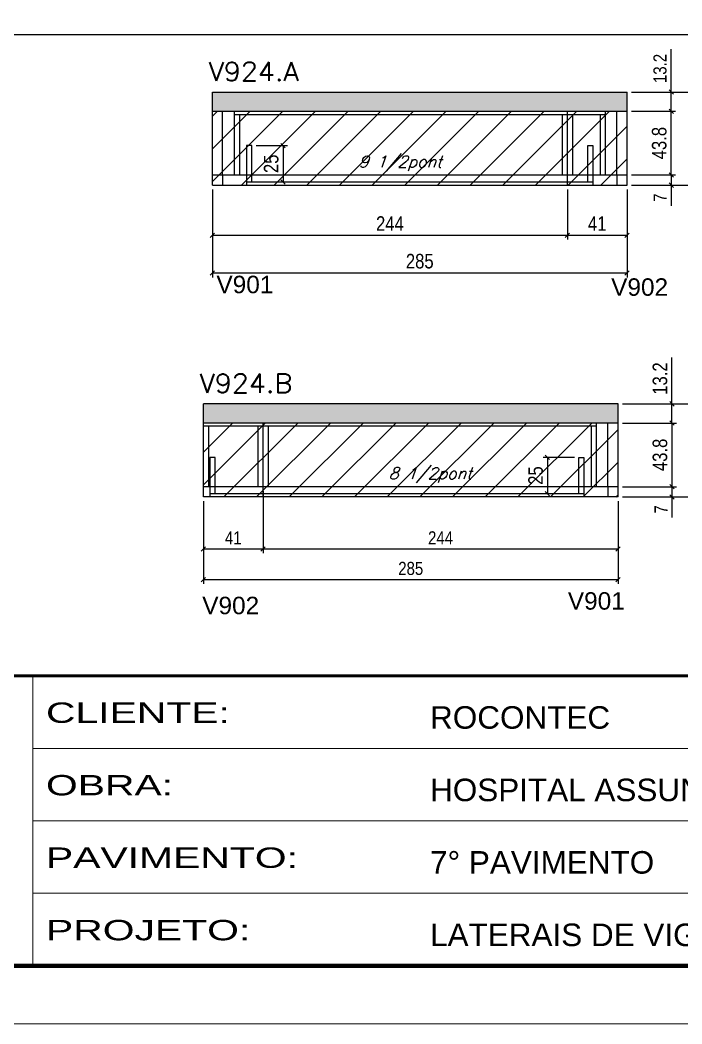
# Model space of a CAD drawing. Extents: x -20960 to -5926, y -2106 to 21915.
# Drawn here: x -6995 to -6540, y 12825 to 13515 of the extents above; entities that cross this region are included whole.
import ezdxf

# ---------------------------------------------------------------- set-up
doc = ezdxf.new("R2010")
doc.units = 0
doc.linetypes.add('CONTINUO', pattern=[0])
doc.linetypes.add('DASHED', pattern=[0.75, 0.5, -0.25])
for name, color, linetype in [('5', 5, 'Continuous'), ('COTA', 241, 'Continuous'), ('Painéis', 200, 'Continuous'), ('Reaproveitamento', 251, 'Continuous'), ('SARR_2.2x7', 40, 'Continuous'), ('SARR_3.5x7', 81, 'Continuous'), ('texto', 7, 'Continuous')]:
    doc.layers.add(name, color=color, linetype=linetype)
for name, color, linetype, lineweight in [('Folhas', 255, 'Continuous', 9), ('SARRAFO DE PRESSAO', 251, 'DASHED', 9), ('Texto Seção', 7, 'Continuous', 15)]:
    doc.layers.add(name, color=color, linetype=linetype, lineweight=lineweight)
doc.styles.add('ARIAL', font='arial.ttf')
doc.styles.add('COTA TECNICA', font='techl___.ttf', dxfattribs={"height": 10})
doc.styles.add('COTA TECNICA-50', font='techl___.ttf', dxfattribs={"height": 9})
doc.styles.add('REGUA-120', font='ROMANS.shx', dxfattribs={"height": 15})
doc.styles.add('Romans', font='romans.shx')
doc.styles.get("Standard").update_dxf_attribs({"font": 'arial.ttf'})
doc.styles.add('Tecnologia', font='')
doc.styles.get('Tecnologia').set_extended_font_data('Forgotten Futurist')
doc.dimstyles.new('COTA PAINEL-50', dxfattribs={"dimtxt": 9, "dimasz": 3, "dimexe": 3, "dimexo": 3, "dimgap": 3, "dimtad": 1, "dimdec": 1, "dimzin": 12, "dimdsep": 46, "dimtxsty": 'COTA TECNICA-50', "dimblk1": 'OBLIQUE', "dimblk2": 'OBLIQUE', "dimsah": 1, "dimcen": 0.9, "dimclrd": 4, "dimclre": 4, "dimclrt": 240, "dimadec": 1, "dimazin": 3, "dimtfac": 1, "dimtdec": 1, "dimtmove": 0, "dimatfit": 3, "dimfxl": 1, "dimtolj": 1, "dimtzin": 12, "dimarcsym": 0})
doc.dimstyles.new('PAINEL', dxfattribs={"dimtxt": 10, "dimasz": 3, "dimexe": 3, "dimexo": 3, "dimgap": 3, "dimtad": 1, "dimdec": 1, "dimzin": 12, "dimdsep": 46, "dimtxsty": 'COTA TECNICA', "dimblk1": 'OBLIQUE', "dimblk2": 'OBLIQUE', "dimsah": 1, "dimcen": 0.9, "dimclrd": 4, "dimclre": 4, "dimclrt": 240, "dimadec": 1, "dimazin": 3, "dimtfac": 1, "dimtdec": 1, "dimtmove": 0, "dimatfit": 3, "dimfxl": 1, "dimtolj": 1, "dimtzin": 12, "dimarcsym": 0})

# ---------------------------------------------------------------- blocks, each defined once
blk = doc.blocks.new('9999999999')
at = {"color": 30, "linetype": 'CONTINUO'}
for p, q in [((98564.56, 34230.21), (98564.56, 34429.45)), ((98564.56, 34379.64), (99583.98, 34379.64)), ((98564.56, 34329.83), (99487.98, 34329.83)), ((98564.56, 34280.02), (99487.98, 34280.02))]:
    blk.add_line(p, q, dxfattribs=at)
at = {"color": 30, "linetype": 'CONTINUO', "const_width": 2}
blk.add_lwpolyline([(99583.98, 34230.21), (99583.98, 34414.45, 0.414214), (99568.98, 34429.45), (98228.98, 34429.45, 0.414214), (98213.98, 34414.45), (98213.98, 34245.21, 0.414214), (98228.98, 34230.21), (99583.98, 34230.21)], format="xyb", dxfattribs=at)
at = {"layer": 'Folhas'}
blk.add_lwpolyline([(98138.98, 34190.21), (99623.98, 34190.21), (99623.98, 35240.21), (98138.98, 35240.21)], close=True, dxfattribs=at)
at = {"layer": 'Folhas', "color": 30, "const_width": 3}
blk.add_lwpolyline([(98213.98, 34230.21), (99583.98, 34230.21), (99583.98, 35200.21), (98213.98, 35200.21)], close=True, dxfattribs=at)
at = {"color": 7, "linetype": 'Continuous', "ltscale": 5, "style": 'ARIAL'}
for s, height, p in [('ROCONTEC', 15.483, (98837.68, 34393.13)), ('HOSPITAL ASSUNÇÃO', 15.4829, (98837.68, 34343.32)), ('7° PAVIMENTO', 15.4829, (98837.68, 34293.51)), ('LATERAIS DE VIGAS', 15.4829, (98837.68, 34243.7))]:
    blk.add_text(s, height=height, dxfattribs=at).set_placement(p)
at = {"layer": 'Folhas', "color": 7, "style": 'Tecnologia', "width": 1.5}
for s, p in [('CLIENTE:', (98573.65, 34397.17)), ('OBRA:', (98573.65, 34347.31)), ('PAVIMENTO:', (98573.65, 34297.5)), ('PROJETO:', (98573.65, 34247.69))]:
    blk.add_text(s, height=14, dxfattribs=at).set_placement(p)
blk = doc.blocks.new('_Oblique')
at = {"color": 0, "linetype": 'ByBlock', "lineweight": -2}
blk.add_line((-0.5, -0.5), (0.5, 0.5), dxfattribs=at)
blk = doc.blocks.new('*D1217')
at = {"layer": 'COTA', "color": 4, "lineweight": -2, "ltscale": 25, "transparency": 16777216}
for p, q in [((-6862.4, 13398.93), (-6862.4, 13338.5)), ((-6577.4, 13398.93), (-6577.4, 13338.5)), ((-6577.4, 13341.5), (-6862.4, 13341.5))]:
    blk.add_line(p, q, dxfattribs=at)
at = {"layer": 'Defpoints', "color": 0, "ltscale": 25, "transparency": 16777216}
for p in [(-6862.4, 13401.93), (-6577.4, 13401.93), (-6862.4, 13341.5)]:
    blk.add_point(p, dxfattribs=at)
at = {"layer": 'COTA', "color": 4, "lineweight": -2, "ltscale": 25, "transparency": 16777216, "xscale": 3, "yscale": 3, "zscale": 3, "rotation": 180}
blk.add_blockref('_Oblique', (-6862.4, 13341.5), dxfattribs=at)
at = {"layer": 'COTA', "color": 4, "lineweight": -2, "ltscale": 25, "transparency": 16777216, "xscale": 3, "yscale": 3, "zscale": 3}
blk.add_blockref('_Oblique', (-6577.4, 13341.5), dxfattribs=at)
at = {"layer": 'COTA', "color": 240, "ltscale": 25, "transparency": 16777216, "insert": (-6719.9, 13349.63), "char_height": 10, "attachment_point": 5, "style": 'COTA TECNICA'}
blk.add_mtext('\\A1;285', dxfattribs=at)
blk = doc.blocks.new('*D1218')
at = {"layer": 'COTA', "color": 4, "lineweight": -2, "ltscale": 25, "transparency": 16777216}
for p, q in [((-6618.4, 13398.93), (-6618.4, 13364.48)), ((-6862.4, 13378.93), (-6862.4, 13364.48)), ((-6862.4, 13367.48), (-6618.4, 13367.48))]:
    blk.add_line(p, q, dxfattribs=at)
at = {"layer": 'Defpoints', "color": 0, "ltscale": 25, "transparency": 16777216}
for p in [(-6618.4, 13401.93), (-6862.4, 13381.93), (-6618.4, 13367.48)]:
    blk.add_point(p, dxfattribs=at)
at = {"layer": 'COTA', "color": 4, "lineweight": -2, "ltscale": 25, "transparency": 16777216, "xscale": 3, "yscale": 3, "zscale": 3, "rotation": 180}
blk.add_blockref('_Oblique', (-6862.4, 13367.48), dxfattribs=at)
at = {"layer": 'COTA', "color": 4, "lineweight": -2, "ltscale": 25, "transparency": 16777216, "xscale": 3, "yscale": 3, "zscale": 3}
blk.add_blockref('_Oblique', (-6618.4, 13367.48), dxfattribs=at)
at = {"layer": 'COTA', "color": 240, "ltscale": 25, "transparency": 16777216, "insert": (-6740.4, 13375.56), "char_height": 10, "attachment_point": 5, "style": 'COTA TECNICA'}
blk.add_mtext('\\A1;244', dxfattribs=at)
blk = doc.blocks.new('*D1219')
at = {"layer": 'COTA', "color": 4, "lineweight": -2, "ltscale": 25, "transparency": 16777216}
for p, q in [((-6618.4, 13398.93), (-6618.4, 13364.48)), ((-6577.4, 13398.93), (-6577.4, 13364.48)), ((-6618.4, 13367.48), (-6577.4, 13367.48))]:
    blk.add_line(p, q, dxfattribs=at)
at = {"layer": 'Defpoints', "color": 0, "ltscale": 25, "transparency": 16777216}
for p in [(-6618.4, 13401.93), (-6577.4, 13401.93), (-6577.4, 13367.48)]:
    blk.add_point(p, dxfattribs=at)
at = {"layer": 'COTA', "color": 4, "lineweight": -2, "ltscale": 25, "transparency": 16777216, "xscale": 3, "yscale": 3, "zscale": 3, "rotation": 180}
blk.add_blockref('_Oblique', (-6618.4, 13367.48), dxfattribs=at)
at = {"layer": 'COTA', "color": 4, "lineweight": -2, "ltscale": 25, "transparency": 16777216, "xscale": 3, "yscale": 3, "zscale": 3}
blk.add_blockref('_Oblique', (-6577.4, 13367.48), dxfattribs=at)
at = {"layer": 'COTA', "color": 240, "ltscale": 25, "transparency": 16777216, "insert": (-6597.9, 13375.56), "char_height": 10, "attachment_point": 5, "style": 'COTA TECNICA'}
blk.add_mtext('\\A1;41', dxfattribs=at)
blk = doc.blocks.new('*D1220')
at = {"layer": 'COTA', "color": 4, "lineweight": -2, "ltscale": 25, "transparency": 16777216}
for p, q in [((-6574.4, 13452.73), (-6544.01, 13452.73)), ((-6547.01, 13408.93), (-6547.01, 13452.73)), ((-6574.4, 13408.93), (-6544.01, 13408.93))]:
    blk.add_line(p, q, dxfattribs=at)
at = {"layer": 'Defpoints', "color": 0, "ltscale": 25, "transparency": 16777216}
for p in [(-6577.4, 13452.73), (-6547.01, 13452.73), (-6577.4, 13408.93)]:
    blk.add_point(p, dxfattribs=at)
at = {"layer": 'COTA', "color": 4, "lineweight": -2, "ltscale": 25, "transparency": 16777216, "xscale": 3, "yscale": 3, "zscale": 3}
for p, rotation in [((-6547.01, 13452.73), 90), ((-6547.01, 13408.93), 270)]:
    blk.add_blockref('_Oblique', p, dxfattribs=dict(at, rotation=rotation))
at = {"layer": 'COTA', "color": 240, "ltscale": 25, "transparency": 16777216, "insert": (-6555.25, 13430.83), "char_height": 10, "attachment_point": 5, "rotation": 90, "style": 'COTA TECNICA'}
blk.add_mtext('\\A1;43.8', dxfattribs=at)
blk = doc.blocks.new('*D1509')
at = {"layer": 'COTA', "color": 4, "lineweight": -2, "ltscale": 25, "transparency": 16777216}
for p, q in [((-6580.61, 13238.43), (-6543.51, 13238.43)), ((-6546.51, 13238.43), (-6546.51, 13194.63)), ((-6580.61, 13194.63), (-6543.51, 13194.63))]:
    blk.add_line(p, q, dxfattribs=at)
at = {"layer": 'Defpoints', "color": 0, "ltscale": 25, "transparency": 16777216}
for p in [(-6583.61, 13238.43), (-6583.61, 13194.63), (-6546.51, 13194.63)]:
    blk.add_point(p, dxfattribs=at)
at = {"layer": 'COTA', "color": 4, "lineweight": -2, "ltscale": 25, "transparency": 16777216, "xscale": 3, "yscale": 3, "zscale": 3}
for p, rotation in [((-6546.51, 13238.43), 90), ((-6546.51, 13194.63), 270)]:
    blk.add_blockref('_Oblique', p, dxfattribs=dict(at, rotation=rotation))
at = {"layer": 'COTA', "color": 240, "ltscale": 25, "transparency": 16777216, "insert": (-6554.75, 13216.53), "char_height": 10, "attachment_point": 5, "rotation": 90, "style": 'COTA TECNICA'}
blk.add_mtext('\\A1;43.8', dxfattribs=at)
blk = doc.blocks.new('*D1510')
at = {"layer": 'COTA', "color": 4, "lineweight": -2, "ltscale": 25, "transparency": 16777216}
for p, q in [((-6546.51, 13251.63), (-6546.51, 13283.36)), ((-6580.61, 13251.63), (-6543.51, 13251.63)), ((-6546.51, 13238.43), (-6546.51, 13251.63)), ((-6580.61, 13238.43), (-6543.51, 13238.43))]:
    blk.add_line(p, q, dxfattribs=at)
at = {"layer": 'Defpoints', "color": 0, "ltscale": 25, "transparency": 16777216}
for p in [(-6583.61, 13251.63), (-6546.51, 13251.63), (-6583.61, 13238.43)]:
    blk.add_point(p, dxfattribs=at)
at = {"layer": 'COTA', "color": 4, "lineweight": -2, "ltscale": 25, "transparency": 16777216, "xscale": 3, "yscale": 3, "zscale": 3}
for p, rotation in [((-6546.51, 13251.63), 90), ((-6546.51, 13238.43), 270)]:
    blk.add_blockref('_Oblique', p, dxfattribs=dict(at, rotation=rotation))
at = {"layer": 'COTA', "color": 240, "ltscale": 25, "transparency": 16777216, "insert": (-6554.73, 13269), "char_height": 10, "attachment_point": 5, "rotation": 90, "style": 'COTA TECNICA'}
blk.add_mtext('\\A1;13.2', dxfattribs=at)
blk = doc.blocks.new('*D1511')
at = {"layer": 'COTA', "color": 4, "lineweight": -2, "ltscale": 25, "transparency": 16777216}
for p, q in [((-6580.61, 13251.63), (-6514.32, 13251.63)), ((-6517.32, 13251.63), (-6517.32, 13187.63)), ((-6580.61, 13187.63), (-6514.32, 13187.63))]:
    blk.add_line(p, q, dxfattribs=at)
at = {"layer": 'Defpoints', "color": 0, "ltscale": 25, "transparency": 16777216}
for p in [(-6583.61, 13251.63), (-6583.61, 13187.63), (-6517.32, 13187.63)]:
    blk.add_point(p, dxfattribs=at)
at = {"layer": 'COTA', "color": 4, "lineweight": -2, "ltscale": 25, "transparency": 16777216, "xscale": 3, "yscale": 3, "zscale": 3}
for p, rotation in [((-6517.32, 13251.63), 90), ((-6517.32, 13187.63), 270)]:
    blk.add_blockref('_Oblique', p, dxfattribs=dict(at, rotation=rotation))
at = {"layer": 'COTA', "color": 240, "ltscale": 25, "transparency": 16777216, "insert": (-6525.42, 13219.63), "char_height": 10, "attachment_point": 5, "rotation": 90, "style": 'COTA TECNICA'}
blk.add_mtext('\\A1;64', dxfattribs=at)
blk = doc.blocks.new('*D1512')
at = {"layer": 'COTA', "color": 4, "lineweight": -2, "transparency": 16777216}
for p, q in [((-6547.01, 13465.93), (-6547.01, 13495.39)), ((-6574.4, 13465.93), (-6544.01, 13465.93)), ((-6547.01, 13452.73), (-6547.01, 13465.93)), ((-6574.4, 13452.73), (-6544.01, 13452.73))]:
    blk.add_line(p, q, dxfattribs=at)
at = {"layer": 'Defpoints', "color": 0, "transparency": 16777216}
for p in [(-6577.4, 13465.93), (-6547.01, 13465.93), (-6577.4, 13452.73)]:
    blk.add_point(p, dxfattribs=at)
at = {"layer": 'COTA', "color": 4, "lineweight": -2, "transparency": 16777216, "xscale": 3, "yscale": 3, "zscale": 3}
for p, rotation in [((-6547.01, 13465.93), 90), ((-6547.01, 13452.73), 270)]:
    blk.add_blockref('_Oblique', p, dxfattribs=dict(at, rotation=rotation))
at = {"layer": 'COTA', "color": 240, "transparency": 16777216, "insert": (-6554.71, 13482.16), "char_height": 9, "attachment_point": 5, "rotation": 90, "style": 'COTA TECNICA-50'}
blk.add_mtext('\\A1;13.2', dxfattribs=at)
blk = doc.blocks.new('*D1221')
at = {"layer": 'COTA', "color": 4, "lineweight": -2, "transparency": 16777216}
for p, q in [((-6868.61, 13184.63), (-6868.61, 13148.91)), ((-6827.61, 13184.63), (-6827.61, 13148.91)), ((-6868.61, 13151.91), (-6827.61, 13151.91))]:
    blk.add_line(p, q, dxfattribs=at)
at = {"layer": 'Defpoints', "color": 0, "transparency": 16777216}
for p in [(-6868.61, 13187.63), (-6827.61, 13187.63), (-6827.61, 13151.91)]:
    blk.add_point(p, dxfattribs=at)
at = {"layer": 'COTA', "color": 4, "lineweight": -2, "transparency": 16777216, "xscale": 3, "yscale": 3, "zscale": 3, "rotation": 180}
blk.add_blockref('_Oblique', (-6868.61, 13151.91), dxfattribs=at)
at = {"layer": 'COTA', "color": 4, "lineweight": -2, "transparency": 16777216, "xscale": 3, "yscale": 3, "zscale": 3}
blk.add_blockref('_Oblique', (-6827.61, 13151.91), dxfattribs=at)
at = {"layer": 'COTA', "color": 240, "transparency": 16777216, "insert": (-6848.11, 13159.48), "char_height": 9, "attachment_point": 5, "style": 'COTA TECNICA-50'}
blk.add_mtext('\\A1;41', dxfattribs=at)
blk = doc.blocks.new('*D1513')
at = {"layer": 'COTA', "color": 4, "lineweight": -2, "transparency": 16777216}
for p, q in [((-6827.61, 13191.63), (-6827.61, 13148.91)), ((-6583.61, 13184.63), (-6583.61, 13148.91)), ((-6827.61, 13151.91), (-6583.61, 13151.91))]:
    blk.add_line(p, q, dxfattribs=at)
at = {"layer": 'Defpoints', "color": 0, "transparency": 16777216}
for p in [(-6827.61, 13194.63), (-6583.61, 13187.63), (-6583.61, 13151.91)]:
    blk.add_point(p, dxfattribs=at)
at = {"layer": 'COTA', "color": 4, "lineweight": -2, "transparency": 16777216, "xscale": 3, "yscale": 3, "zscale": 3, "rotation": 180}
blk.add_blockref('_Oblique', (-6827.61, 13151.91), dxfattribs=at)
at = {"layer": 'COTA', "color": 4, "lineweight": -2, "transparency": 16777216, "xscale": 3, "yscale": 3, "zscale": 3}
blk.add_blockref('_Oblique', (-6583.61, 13151.91), dxfattribs=at)
at = {"layer": 'COTA', "color": 240, "transparency": 16777216, "insert": (-6705.61, 13159.48), "char_height": 9, "attachment_point": 5, "style": 'COTA TECNICA-50'}
blk.add_mtext('\\A1;244', dxfattribs=at)
blk = doc.blocks.new('*D1222')
at = {"layer": 'COTA', "color": 4, "lineweight": -2, "transparency": 16777216}
for p, q in [((-6868.61, 13184.63), (-6868.61, 13127.82)), ((-6583.61, 13184.63), (-6583.61, 13127.82)), ((-6868.61, 13130.82), (-6583.61, 13130.82))]:
    blk.add_line(p, q, dxfattribs=at)
at = {"layer": 'Defpoints', "color": 0, "transparency": 16777216}
for p in [(-6868.61, 13187.63), (-6583.61, 13187.63), (-6583.61, 13130.82)]:
    blk.add_point(p, dxfattribs=at)
at = {"layer": 'COTA', "color": 4, "lineweight": -2, "transparency": 16777216, "xscale": 3, "yscale": 3, "zscale": 3, "rotation": 180}
blk.add_blockref('_Oblique', (-6868.61, 13130.82), dxfattribs=at)
at = {"layer": 'COTA', "color": 4, "lineweight": -2, "transparency": 16777216, "xscale": 3, "yscale": 3, "zscale": 3}
blk.add_blockref('_Oblique', (-6583.61, 13130.82), dxfattribs=at)
at = {"layer": 'COTA', "color": 240, "transparency": 16777216, "insert": (-6726.11, 13138.43), "char_height": 9, "attachment_point": 5, "style": 'COTA TECNICA-50'}
blk.add_mtext('\\A1;285', dxfattribs=at)
blk = doc.blocks.new('*D1233')
at = {"layer": 'COTA', "color": 4, "lineweight": -2, "transparency": 16777216}
for p, q in [((-6574.4, 13465.93), (-6500.53, 13465.93)), ((-6503.53, 13465.93), (-6503.53, 13401.93)), ((-6574.4, 13401.93), (-6500.53, 13401.93))]:
    blk.add_line(p, q, dxfattribs=at)
at = {"layer": 'Defpoints', "color": 0, "transparency": 16777216}
for p in [(-6577.4, 13465.93), (-6577.4, 13401.93), (-6503.53, 13401.93)]:
    blk.add_point(p, dxfattribs=at)
at = {"layer": 'COTA', "color": 4, "lineweight": -2, "transparency": 16777216, "xscale": 3, "yscale": 3, "zscale": 3}
for p, rotation in [((-6503.53, 13465.93), 90), ((-6503.53, 13401.93), 270)]:
    blk.add_blockref('_Oblique', p, dxfattribs=dict(at, rotation=rotation))
at = {"layer": 'COTA', "color": 240, "transparency": 16777216, "insert": (-6511.12, 13433.93), "char_height": 9, "attachment_point": 5, "rotation": 90, "style": 'COTA TECNICA-50'}
blk.add_mtext('\\A1;64', dxfattribs=at)
blk = doc.blocks.new('*D1520')
at = {"layer": 'COTA', "color": 4, "lineweight": -2, "transparency": 16777216}
for p, q in [((-6574.4, 13408.93), (-6544.01, 13408.93)), ((-6547.01, 13408.93), (-6547.01, 13401.93)), ((-6574.4, 13401.93), (-6544.01, 13401.93)), ((-6547.01, 13401.93), (-6547.01, 13387.78))]:
    blk.add_line(p, q, dxfattribs=at)
at = {"layer": 'Defpoints', "color": 0, "transparency": 16777216}
for p in [(-6577.4, 13408.93), (-6577.4, 13401.93), (-6547.01, 13401.93)]:
    blk.add_point(p, dxfattribs=at)
at = {"layer": 'COTA', "color": 4, "lineweight": -2, "transparency": 16777216, "xscale": 3, "yscale": 3, "zscale": 3}
for p, rotation in [((-6547.01, 13408.93), 90), ((-6547.01, 13401.93), 270)]:
    blk.add_blockref('_Oblique', p, dxfattribs=dict(at, rotation=rotation))
at = {"layer": 'COTA', "color": 240, "transparency": 16777216, "insert": (-6554.58, 13393.35), "char_height": 9, "attachment_point": 5, "rotation": 90, "style": 'COTA TECNICA-50'}
blk.add_mtext('\\A1;7', dxfattribs=at)
blk = doc.blocks.new('*D1234')
at = {"layer": 'COTA', "color": 4, "lineweight": -2, "ltscale": 25, "transparency": 16777216}
for p, q in [((-6832.4, 13429.13), (-6810.88, 13429.13)), ((-6813.88, 13429.13), (-6813.88, 13404.13)), ((-6832.4, 13404.13), (-6810.88, 13404.13))]:
    blk.add_line(p, q, dxfattribs=at)
at = {"layer": 'Defpoints', "color": 0, "ltscale": 25, "transparency": 16777216}
for p in [(-6835.4, 13429.13), (-6835.4, 13404.13), (-6813.88, 13404.13)]:
    blk.add_point(p, dxfattribs=at)
at = {"layer": 'COTA', "color": 4, "lineweight": -2, "ltscale": 25, "transparency": 16777216, "xscale": 3, "yscale": 3, "zscale": 3}
for p, rotation in [((-6813.88, 13429.13), 90), ((-6813.88, 13404.13), 270)]:
    blk.add_blockref('_Oblique', p, dxfattribs=dict(at, rotation=rotation))
at = {"layer": 'COTA', "color": 240, "ltscale": 25, "transparency": 16777216, "insert": (-6821.99, 13416.63), "char_height": 10, "attachment_point": 5, "rotation": 90, "style": 'COTA TECNICA'}
blk.add_mtext('\\A1;25', dxfattribs=at)
blk = doc.blocks.new('*D1235')
at = {"layer": 'COTA', "color": 4, "lineweight": -2, "ltscale": 25, "transparency": 16777216}
for p, q in [((-6613.61, 13214.83), (-6635.13, 13214.83)), ((-6632.13, 13214.83), (-6632.13, 13189.83)), ((-6613.61, 13189.83), (-6635.13, 13189.83))]:
    blk.add_line(p, q, dxfattribs=at)
at = {"layer": 'Defpoints', "color": 0, "ltscale": 25, "transparency": 16777216}
for p in [(-6610.61, 13214.83), (-6632.13, 13189.83), (-6610.61, 13189.83)]:
    blk.add_point(p, dxfattribs=at)
at = {"layer": 'COTA', "color": 4, "lineweight": -2, "ltscale": 25, "transparency": 16777216, "xscale": 3, "yscale": 3, "zscale": 3}
for p, rotation in [((-6632.13, 13214.83), 90), ((-6632.13, 13189.83), 270)]:
    blk.add_blockref('_Oblique', p, dxfattribs=dict(at, rotation=rotation))
at = {"layer": 'COTA', "color": 240, "ltscale": 25, "transparency": 16777216, "insert": (-6640.24, 13202.33), "char_height": 10, "attachment_point": 5, "rotation": 90, "style": 'COTA TECNICA'}
blk.add_mtext('\\A1;25', dxfattribs=at)
blk = doc.blocks.new('*D1521')
at = {"layer": 'COTA', "color": 4, "lineweight": -2, "transparency": 16777216}
for p, q in [((-6580.61, 13194.63), (-6543.51, 13194.63)), ((-6546.51, 13194.63), (-6546.51, 13187.63)), ((-6580.61, 13187.63), (-6543.51, 13187.63)), ((-6546.51, 13187.63), (-6546.51, 13173.47))]:
    blk.add_line(p, q, dxfattribs=at)
at = {"layer": 'Defpoints', "color": 0, "transparency": 16777216}
for p in [(-6583.61, 13194.63), (-6583.61, 13187.63), (-6546.51, 13187.63)]:
    blk.add_point(p, dxfattribs=at)
at = {"layer": 'COTA', "color": 4, "lineweight": -2, "transparency": 16777216, "xscale": 3, "yscale": 3, "zscale": 3}
for p, rotation in [((-6546.51, 13194.63), 90), ((-6546.51, 13187.63), 270)]:
    blk.add_blockref('_Oblique', p, dxfattribs=dict(at, rotation=rotation))
at = {"layer": 'COTA', "color": 240, "transparency": 16777216, "insert": (-6554.07, 13179.05), "char_height": 9, "attachment_point": 5, "rotation": 90, "style": 'COTA TECNICA-50'}
blk.add_mtext('\\A1;7', dxfattribs=at)

msp = doc.modelspace()

# ---------------------------------------------------------------- hatches: boundary and pattern name
at = {"layer": 'COTA', "linetype": 'ByBlock'}
h = msp.add_hatch(dxfattribs=at)
h.set_pattern_fill('AR-CONC', color=256, scale=0.03)
h.set_pattern_definition([(50, (-147672.9406, -11686.6878), (5.46554007, -0.47817257), [0.5715, -6.2865]), (355, (-147672.9406, -11686.688), (-1.05730264, 5.73170536), [0.4572, -5.02921753]), (100.4514447, (-147672.485, -11686.7276), (4.40823741, 5.25353256), [0.48570026, -5.34270734]), (46.1842, (-147672.9406, -11685.164), (8.13237123, -1.26126984), [0.85725, -9.42975]), (96.6355576, (-147672.263, -11685.269), (7.122124, 7.42278374), [0.7285507, -8.01406824]), (351.184151, (-147672.941, -11685.164), (7.122124, 7.42278374), [0.685799, -7.54379196]), (21, (-147672.1786, -11685.5448), (4.54843174, -3.06795595), [0.5715, -6.2865]), (326, (-147672.1786, -11685.545), (1.85406085, 5.52563898), [0.4572, -5.0292]), (71.451445, (-147671.7996, -11685.8004), (6.40249258, 2.45768307), [0.48570026, -5.34269813]), (37.5, (-147672.9406, -11686.6878), (0.092658098, 2.536651166), [0, -4.96824, 0, -5.1054, 0, -5.04825]), (7.5, (-147672.9406, -11686.6878), (2.004589875, 3.005417245), [0, -2.91084, 0, -4.85394, 0, -1.92405]), (327.5, (-147674.6399, -11686.6878), (4.067717855, -0.17186232), [0, -1.905, 0, -5.9436, 0, -7.8867]), (317.5, (-147675.402, -11686.6878), (4.44387544, 0.76279473), [0, -2.4765, 0, -3.94716, 0, -5.6007])])
h.paths.add_polyline_path([(-6577.4, 13452.73), (-6577.4, 13465.93), (-6862.4, 13465.93), (-6862.4, 13452.73)])
h = msp.add_hatch(dxfattribs=at)
h.set_pattern_fill('AR-CONC', color=256, scale=0.03)
h.set_pattern_definition([(50, (-147722.148, -11900.99), (5.46554007, -0.47817257), [0.5715, -6.2865]), (355, (-147722.148, -11900.99), (-1.05730264, 5.73170536), [0.4572, -5.02921753]), (100.4514447, (-147721.6927, -11901.03), (4.40823741, 5.25353256), [0.48570026, -5.34270734]), (46.1842, (-147722.148, -11899.466), (8.13237123, -1.26126984), [0.85725, -9.42975]), (96.6355576, (-147721.4704, -11899.571), (7.122124, 7.42278374), [0.7285507, -8.01406824]), (351.184151, (-147722.148, -11899.466), (7.122124, 7.42278374), [0.685799, -7.54379196]), (21, (-147721.386, -11899.847), (4.54843174, -3.06795595), [0.5715, -6.2865]), (326, (-147721.386, -11899.847), (1.85406085, 5.52563898), [0.4572, -5.0292]), (71.451445, (-147721.007, -11900.1026), (6.40249258, 2.45768307), [0.48570026, -5.34269813]), (37.5, (-147722.1481, -11900.99), (0.092658098, 2.536651166), [0, -4.96824, 0, -5.1054, 0, -5.04825]), (7.5, (-147722.1481, -11900.99), (2.004589875, 3.005417245), [0, -2.91084, 0, -4.85394, 0, -1.92405]), (327.5, (-147723.8474, -11900.99), (4.067717855, -0.17186232), [0, -1.905, 0, -5.9436, 0, -7.8867]), (317.5, (-147724.6094, -11900.99), (4.44387544, 0.76279473), [0, -2.4765, 0, -3.94716, 0, -5.6007])])
h.paths.add_polyline_path([(-6868.61, 13251.63), (-6868.61, 13238.43), (-6583.61, 13238.43), (-6583.61, 13251.63)])
at = {"layer": 'Reaproveitamento'}
h = msp.add_hatch(dxfattribs=at)
h.set_pattern_fill('ANSI31', color=256, scale=5)
h.set_pattern_definition([(45, (3283.849, -2581.896), (-11.22532, 11.22532), [])])
h.paths.add_polyline_path([(-6577.4, 13401.93), (-6577.4, 13452.73), (-6862.4, 13452.73), (-6862.4, 13401.93)])
h = msp.add_hatch(dxfattribs=at)
h.set_pattern_fill('ANSI31', color=256, scale=5)
h.set_pattern_definition([(45, (2660.168, -2801.652), (-11.22532, 11.22532), [])])
h.paths.add_polyline_path([(-6583.61, 13187.63), (-6583.61, 13238.43), (-6868.61, 13238.43), (-6868.61, 13187.63)])

# ---------------------------------------------------------------- linework, layer by layer
at = {"layer": 'COTA', "linetype": 'ByBlock'}
for p, q in [((-7336.5, 13505.48), (-5966.5, 13505.48)), ((-6862.4, 13465.93), (-6577.4, 13465.93)), ((-6862.4, 13452.73), (-6862.4, 13465.93)), ((-6577.4, 13452.73), (-6577.4, 13465.93)), ((-6583.61, 13251.63), (-6868.61, 13251.63)), ((-6868.61, 13238.43), (-6868.61, 13251.63)), ((-6583.61, 13238.43), (-6583.61, 13251.63))]:
    msp.add_line(p, q, dxfattribs=at)
at = {"layer": 'Painéis'}
for p, q in [((-6862.4, 13452.73), (-6577.4, 13452.73)), ((-6862.4, 13408.93), (-6577.4, 13408.93)), ((-6862.4, 13401.93), (-6577.4, 13401.93)), ((-6583.61, 13238.43), (-6868.61, 13238.43)), ((-6583.61, 13194.63), (-6868.61, 13194.63)), ((-6583.61, 13187.63), (-6868.61, 13187.63))]:
    msp.add_line(p, q, dxfattribs=at)
at = {"layer": 'Painéis', "ltscale": 25}
for p, q in [((-6862.4, 13401.93), (-6862.4, 13452.73)), ((-6618.4, 13401.93), (-6618.4, 13452.73)), ((-6577.4, 13401.93), (-6577.4, 13452.73)), ((-6868.61, 13187.63), (-6868.61, 13238.43)), ((-6827.61, 13194.63), (-6827.61, 13238.43)), ((-6827.61, 13187.63), (-6827.61, 13238.43)), ((-6583.61, 13187.63), (-6583.61, 13238.43))]:
    msp.add_line(p, q, dxfattribs=at)
at = {"layer": 'SARR_2.2x7', "linetype": 'Continuous'}
for p, q in [((-6855.4, 13408.93), (-6855.4, 13452.73)), ((-6847.4, 13450.53), (-6618.4, 13450.53)), ((-6618.4, 13450.53), (-6592.4, 13450.53)), ((-6584.4, 13408.93), (-6584.4, 13452.73)), ((-6855.4, 13408.93), (-6855.4, 13401.93)), ((-6584.4, 13408.93), (-6584.4, 13401.93)), ((-6827.61, 13236.23), (-6868.61, 13236.23)), ((-6598.61, 13236.23), (-6827.61, 13236.23)), ((-6590.61, 13194.63), (-6590.61, 13238.43)), ((-6590.61, 13194.63), (-6590.61, 13187.63))]:
    msp.add_line(p, q, dxfattribs=at)
at = {"layer": 'SARR_2.2x7', "linetype": 'Continuous', "ltscale": 50}
for p, q in [((-6838.9, 13404.13), (-6600.9, 13404.13)), ((-6607.11, 13189.83), (-6864.11, 13189.83))]:
    msp.add_line(p, q, dxfattribs=at)
at = {"layer": 'SARR_3.5x7'}
for p, q in [((-6847.4, 13452.73), (-6847.4, 13408.93)), ((-6843.9, 13450.53), (-6843.9, 13408.93)), ((-6621.9, 13450.53), (-6621.9, 13408.93)), ((-6614.9, 13450.53), (-6614.9, 13408.93)), ((-6595.9, 13450.53), (-6595.9, 13408.93)), ((-6592.4, 13452.73), (-6592.4, 13408.93)), ((-6847.4, 13439.73), (-6847.4, 13408.93)), ((-6843.9, 13437.53), (-6843.9, 13408.93)), ((-6865.11, 13236.23), (-6865.11, 13194.63)), ((-6831.11, 13236.23), (-6831.11, 13194.63)), ((-6824.11, 13236.23), (-6824.11, 13194.63)), ((-6602.11, 13236.23), (-6602.11, 13194.63)), ((-6598.61, 13238.43), (-6598.61, 13194.63))]:
    msp.add_line(p, q, dxfattribs=at)
for points in [[(-6835.4, 13404.13), (-6835.4, 13429.13), (-6838.9, 13429.13), (-6838.9, 13401.93)], [(-6604.4, 13404.13), (-6604.4, 13429.13), (-6600.9, 13429.13), (-6600.9, 13401.93)], [(-6860.61, 13189.83), (-6860.61, 13214.83), (-6864.11, 13214.83), (-6864.11, 13187.63)], [(-6610.61, 13189.83), (-6610.61, 13214.83), (-6607.11, 13214.83), (-6607.11, 13187.63)]]:
    msp.add_lwpolyline(points, dxfattribs=at)

# ---------------------------------------------------------------- block references
at = {"layer": 'SARRAFO DE PRESSAO', "color": 6, "linetype": 'ByBlock'}
msp.add_blockref('9999999999', (-105550.48, -21364.84), dxfattribs=at)

# ---------------------------------------------------------------- texts
at = {"layer": '5', "linetype": 'Continuous'}
for s, rotation, p in [('V901', 359.99996, (-6859.66, 13327.68)), ('V902', 359.99996, (-6588.33, 13325.9)), ('V902', 359.99996, (-6869.42, 13107.01)), ('V901', 0.00004, (-6618.1, 13110.14))]:
    msp.add_text(s, height=12, rotation=rotation, dxfattribs=at).set_placement(p)
at = {"layer": 'texto', "color": 2, "char_height": 8, "attachment_point": 5, "style": 'Romans'}
for s, insert in [('{\\Q19;\\C256;9 1/2pont}', (-6733.35, 13416.86)), ('{\\Q19;\\C256;8 1/2pont}', (-6712.67, 13202.56))]:
    msp.add_mtext(s, dxfattribs=dict(at, insert=insert))
at = {"layer": 'Texto Seção', "style": 'REGUA-120', "width": 1.05}
for s, p in [('V924.A', (-6865.07, 13473.55)), ('V924.B', (-6871.28, 13259.25))]:
    msp.add_text(s, height=13, dxfattribs=at).set_placement(p)

# ---------------------------------------------------------------- dimensions: what is measured, and where the dimension line sits
at = {"layer": 'COTA', "color": 1}
dim = msp.add_linear_dim(base=(-6547.01, 13465.93), p1=(-6577.4, 13452.73), p2=(-6577.4, 13465.93), angle=90, dimstyle='COTA PAINEL-50', dxfattribs=at)
dim.commit()
dim.dimension.update_dxf_attribs({"geometry": '*D1512', "text_midpoint": (-6554.71, 13482.16)})
at = {"layer": 'COTA'}
for base, p1, p2, picture, middle in [((-6503.53, 13401.93), (-6577.4, 13465.93), (-6577.4, 13401.93), '*D1233', (-6511.12, 13433.93)), ((-6547.01, 13401.93), (-6577.4, 13408.93), (-6577.4, 13401.93), '*D1520', (-6554.58, 13393.35)), ((-6546.51, 13187.63), (-6583.61, 13194.63), (-6583.61, 13187.63), '*D1521', (-6554.07, 13179.05))]:
    dim = msp.add_linear_dim(base=base, p1=p1, p2=p2, angle=90, dimstyle='COTA PAINEL-50', dxfattribs=at)
    dim.commit()
    dim.dimension.update_dxf_attribs({"geometry": picture, "text_midpoint": middle})
at = {"layer": 'COTA', "ltscale": 25}
for base, p1, p2, picture, middle in [((-6547.01, 13452.73), (-6577.4, 13408.93), (-6577.4, 13452.73), '*D1220', (-6555.25, 13430.83)), ((-6813.88, 13404.13), (-6835.4, 13429.13), (-6835.4, 13404.13), '*D1234', (-6821.99, 13416.63)), ((-6546.51, 13251.63), (-6583.61, 13238.43), (-6583.61, 13251.63), '*D1510', (-6554.73, 13269)), ((-6517.32, 13187.63), (-6583.61, 13251.63), (-6583.61, 13187.63), '*D1511', (-6525.42, 13219.63)), ((-6546.51, 13194.63), (-6583.61, 13238.43), (-6583.61, 13194.63), '*D1509', (-6554.75, 13216.53)), ((-6632.13, 13189.83), (-6610.61, 13214.83), (-6610.61, 13189.83), '*D1235', (-6640.24, 13202.33))]:
    dim = msp.add_linear_dim(base=base, p1=p1, p2=p2, angle=90, dimstyle='PAINEL', dxfattribs=at)
    dim.commit()
    dim.dimension.update_dxf_attribs({"geometry": picture, "text_midpoint": middle})
for base, p1, p2, picture, middle in [((-6862.4, 13341.5), (-6577.4, 13401.93), (-6862.4, 13401.93), '*D1217', (-6719.9, 13349.63)), ((-6618.4, 13367.48), (-6862.4, 13381.93), (-6618.4, 13401.93), '*D1218', (-6740.4, 13375.56))]:
    dim = msp.add_linear_dim(base=base, p1=p1, p2=p2, dimstyle='PAINEL', dxfattribs=at)
    dim.commit()
    dim.dimension.update_dxf_attribs({"geometry": picture, "text_midpoint": middle})
dim = msp.add_linear_dim(base=(-6577.4, 13367.48), p1=(-6618.4, 13401.93), p2=(-6577.4, 13401.93), dimstyle='PAINEL', override={"dimtmove": 1}, dxfattribs=at)
dim.commit()
dim.dimension.update_dxf_attribs({"geometry": '*D1219', "text_midpoint": (-6597.9, 13375.56)})
at = {"layer": 'COTA', "color": 1}
for base, p1, p2, picture, middle in [((-6583.61, 13151.91), (-6827.61, 13194.63), (-6583.61, 13187.63), '*D1513', (-6705.61, 13159.48)), ((-6827.61, 13151.91), (-6868.61, 13187.63), (-6827.61, 13187.63), '*D1221', (-6848.11, 13159.48)), ((-6583.61, 13130.82), (-6868.61, 13187.63), (-6583.61, 13187.63), '*D1222', (-6726.11, 13138.43))]:
    dim = msp.add_linear_dim(base=base, p1=p1, p2=p2, dimstyle='COTA PAINEL-50', dxfattribs=at)
    dim.commit()
    dim.dimension.update_dxf_attribs({"geometry": picture, "text_midpoint": middle})

doc.saveas('drawing.dxf')
